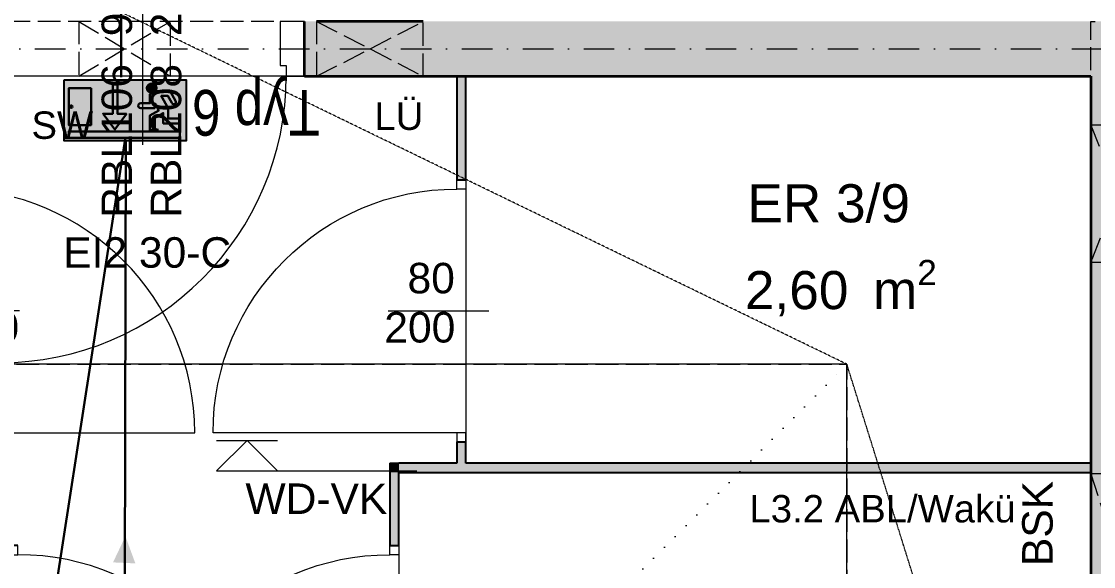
# Model space of a CAD drawing. Header units: millimetres. Extents: x 32522367 to 32638135, y 41424826 to 41540167.
# Drawn here: x 32604730 to 32608248, y 41446674 to 41448463 of the extents above; entities that cross this region are included whole.
import ezdxf
from ezdxf.enums import TextEntityAlignment as Align

# ---------------------------------------------------------------- set-up
doc = ezdxf.new("R2010")
doc.units = ezdxf.units.MM
for name, pattern in [('Punktlinie eng', [0.02, 0, -0.02]), ('Punktlinie weit', [0.05, 0, -0.05]), ('Raster', [0.2, 0.1, -0.05, 0, -0.05]), ('Strichlinie eng', [0.1, 0.075, -0.025]), ('Untersicht', [0.1, 0.075, -0.025])]:
    doc.linetypes.add(name, pattern=pattern)
for name, color, linetype in [('000 Achsraster Haupt', 251, 'Continuous'), ('120 Wand Innen tragend', 251, 'Continuous'), ('130 Wand Innen', 251, 'Continuous'), ('215 DVK darüber', 251, 'Continuous'), ('240 Unterdaemmung', 251, 'Continuous'), ('811 Raum 2.Erschließung_ Nebenräume_Allg.räume_Technik', 251, 'Continuous'), ('955 Polierplan Beschriftung', 251, 'Continuous'), ('Archicad Tür-Marker', 251, 'Continuous'), ('Archicad Türen', 251, 'Continuous'), ('dp_GE_SIBEL', 80, 'Continuous')]:
    doc.layers.add(name, color=color, linetype=linetype)
for name, color, linetype, lineweight in [('000 Achsraster Haupt_Stift_Nr__1', 251, 'Continuous', 13), ('120 Wand Innen tragend_Stift_Nr__1', 251, 'Continuous', 13), ('120 Wand Innen tragend_Stift_Nr__24', 251, 'Continuous', 13), ('120 Wand Innen tragend_Stift_Nr__6', 251, 'Continuous', 13), ('120 Wand Innen tragend_Stift_Nr__8', 251, 'Continuous', 35), ('130 Wand Innen_Stift_Nr__26', 251, 'Continuous', 13), ('130 Wand Innen_Stift_Nr__7', 251, 'Continuous', 25), ('215 DVK darüber_Stift_Nr__17', 251, 'Continuous', 18), ('240 Unterdaemmung_Stift_Nr__1', 251, 'Continuous', 13), ('240 Unterdaemmung_Stift_Nr__6', 251, 'Continuous', 13), ('955 Polierplan Beschriftung_Stift_Nr__1', 251, 'Continuous', 13), ('956 Durchbruch Beschriftung_Stift_Nr__61', 251, 'Continuous', 25), ('970 Brandschutz Beschriftung.Texte_ Bemaßung_ Symbole_ Fluchtwege_Stift_Nr__101', 251, 'Continuous', 50), ('970 Brandschutz Beschriftung.Texte_ Bemaßung_ Symbole_ Fluchtwege_Stift_Nr__121', 251, 'Continuous', 13), ('Archicad Raumstempel_Stift_Nr__1', 251, 'Continuous', 13), ('Archicad Tür-Marker_Stift_Nr__1', 251, 'Continuous', 13), ('Archicad Türen_Stift_Nr__1', 251, 'Continuous', 13), ('Archicad Türen_Stift_Nr__7', 251, 'Continuous', 25), ('Archicad Türen_Stift_Nr__8', 251, 'Continuous', 35), ('dp_GE_ST_Attribut_Attribut1', 250, 'Continuous', 5)]:
    doc.layers.add(name, color=color, linetype=linetype, lineweight=lineweight)
doc.layers.add('E2_LEHR_WEG_B_INTERPRETATION', color=112, linetype='Continuous', lineweight=80, true_color=0x20dd55)
doc.layers.add('E_NACHRTECH', color=3, linetype='Continuous', true_color=0x00fa00)
doc.styles.add('DPG_TXT', font='arial.ttf', dxfattribs={"width": 0.8})
doc.styles.add('ERSTELLTER_STIL_1', font='arial.ttf')

# ---------------------------------------------------------------- blocks, each defined once
blk = doc.blocks.new('9809550')
at = {"color": 18, "lineweight": 30, "true_color": 0x000000}
for points in [[(423921.7, 99168.8), (423956.8, 99168.8), (423956.8, 99202.9), (423984.5, 99214.5), (424033.7, 99214.5), (424053.8, 99178.3)], [(424040.2, 99170.9), (424025.2, 99196.7), (423999.7, 99196.8), (424026.2, 99150.3), (424026.2, 99110.9), (424070.2, 99110.9), (424070.2, 99092.3), (424007.5, 99092.3), (424007.5, 99131.7), (423975, 99113.1), (423975, 99067), (423956.5, 99067), (423956.5, 99122.4), (423990.5, 99141.9), (423975.1, 99168.8), (423975.1, 99150.2), (423921.7, 99150.3)]]:
    blk.add_lwpolyline(points, dxfattribs=at)
blk.add_circle((423963.6, 99225.9), 18.1, dxfattribs=at)
for centre, radius, start, end in [((423921.7, 99159.5), 9.27, 89.9849, 270.0151), ((424047.8, 99173.1), 7.96, 195.7299, 41.4005)]:
    blk.add_arc(centre, radius, start, end, dxfattribs=at)
blk = doc.blocks.new('RIVO_ARR_down')
at = {"true_color": 0x56c81e}
h = blk.add_hatch(color=72, dxfattribs=at)
h.dxf.hatch_style = 1
h.paths.add_polyline_path([(2487.16, 1656.78), (2487.16, 1647.95), (2504.83, 1647.95), (2504.83, 1656.78)])
h.paths.add_polyline_path([(2496.19, 1651.84), (2494.51, 1649.58), (2492.81, 1651.85), (2494.2, 1651.85), (2494.2, 1656.07), (2494.9, 1656.08), (2494.9, 1651.84)], flags=16)
h.paths.add_polyline_path([(2498.26, 1653.37), (2499.6, 1653.37), (2499.6, 1654.67), (2500.12, 1654.91, -0.535619), (2499.17, 1655.55, -1), (2500.55, 1655.55, -0.302406), (2500.12, 1654.91), (2500.66, 1655.11), (2502.53, 1655.11), (2503.29, 1653.73, -1.25347), (2502.78, 1653.45), (2502.2, 1654.43), (2501.24, 1654.44), (2502.24, 1652.67), (2502.24, 1651.16), (2503.92, 1651.16), (2503.92, 1650.46), (2501.53, 1650.46), (2501.53, 1651.96), (2500.29, 1651.25), (2500.29, 1649.49), (2499.59, 1649.49), (2499.59, 1651.6), (2500.88, 1652.34), (2500.3, 1653.37), (2500.3, 1652.66), (2498.26, 1652.67, -1)], flags=16)
h.paths.add_polyline_path([(2503.92, 1649.3), (2503.92, 1648.39), (2487.82, 1648.39), (2487.82, 1649.3)], flags=16)
h.paths.add_polyline_path([(2491.07, 1650.21), (2487.82, 1650.21), (2487.82, 1655.56), (2491.07, 1655.56)], flags=16)
h.paths.add_polyline_path([(2488, 1652.89, -1), (2488.38, 1652.89, -1)], flags=0)
at = {"true_color": 0xffffff}
h = blk.add_hatch(color=7, dxfattribs=at)
h.dxf.hatch_style = 1
h.paths.add_polyline_path([(2499.17, 1655.55, 1), (2500.55, 1655.55, 1)])
h = blk.add_hatch(color=7, dxfattribs=at)
h.dxf.hatch_style = 1
h.paths.add_polyline_path([(2487.82, 1655.56), (2487.82, 1650.21), (2491.07, 1650.21), (2491.07, 1655.56)])
h.paths.add_polyline_path([(2488.38, 1652.89, -1), (2488, 1652.89, -1)], flags=16)
h = blk.add_hatch(color=7, dxfattribs=at)
h.dxf.hatch_style = 1
h.paths.add_polyline_path([(2494.9, 1651.84), (2494.9, 1656.08), (2494.2, 1656.07), (2494.2, 1651.85), (2492.81, 1651.85), (2494.51, 1649.58), (2496.19, 1651.84)])
h = blk.add_hatch(color=7, dxfattribs=at)
h.dxf.hatch_style = 1
h.paths.add_polyline_path([(2499.6, 1653.37), (2498.26, 1653.37, 1), (2498.26, 1652.67), (2500.3, 1652.66), (2500.3, 1653.37), (2500.88, 1652.34), (2499.59, 1651.6), (2499.59, 1649.49), (2500.29, 1649.49), (2500.29, 1651.25), (2501.53, 1651.96), (2501.53, 1650.46), (2503.92, 1650.46), (2503.92, 1651.16), (2502.24, 1651.16), (2502.24, 1652.67), (2501.24, 1654.44), (2502.2, 1654.43), (2502.78, 1653.45, 1.25347), (2503.29, 1653.73), (2502.53, 1655.11), (2500.66, 1655.11), (2499.6, 1654.67)])
h = blk.add_hatch(color=7, dxfattribs=at)
h.dxf.hatch_style = 1
h.paths.add_polyline_path([(2488, 1652.89, 1), (2488.38, 1652.89, 1)])
h = blk.add_hatch(color=7, dxfattribs=at)
h.dxf.hatch_style = 1
h.paths.add_polyline_path([(2487.82, 1649.3), (2487.82, 1648.39), (2503.92, 1648.39), (2503.92, 1649.3)])
blk.add_lwpolyline([(2487.16, 1656.78), (2504.83, 1656.78), (2504.83, 1647.95), (2487.16, 1647.95)], close=True)
at = {"color": 18, "lineweight": 30, "true_color": 0x000000}
for points in [[(2491.07, 1655.56), (2487.82, 1655.56), (2487.82, 1650.21), (2491.07, 1650.21)], [(2503.92, 1649.3), (2487.82, 1649.3), (2487.82, 1648.39), (2503.92, 1648.39)]]:
    blk.add_lwpolyline(points, close=True, dxfattribs=at)
blk.add_lwpolyline([(2494.2, 1656.07), (2494.2, 1651.85), (2492.81, 1651.85), (2494.51, 1649.58), (2496.19, 1651.84), (2494.9, 1651.84), (2494.9, 1656.08), (2494.2, 1656.07)], dxfattribs=at)
blk.add_circle((2488.19, 1652.89), 0.19, dxfattribs=at)
at = {"xscale": 0.0381026673526157, "yscale": 0.0381026673526157, "zscale": 0.0381026673526157}
blk.add_blockref('9809550', (-13654.29, -2125.22), dxfattribs=at)
blk = doc.blocks.new('ER 3_9__148', base_point=(60.2419, -11.408))
at = {"layer": 'Archicad Raumstempel_Stift_Nr__1', "color": 7, "lineweight": 13, "insert": (60.4366, -11.5224), "char_height": 0.125, "attachment_point": 1, "rotation": 343.6401, "style": 'ERSTELLTER_STIL_1'}
blk.add_mtext('\\A1;{\\pql;\\pt0,0.05;\\fArial|b0|i0|c0|p0;\\W1.000000;2,60\\fArial|b0|i0|c0|p0;\\W1.000000;\\A1{\\H.66x;\\S^  ;}\\fArial|b0|i0|c0|p0;\\W1.000000; m\\fArial|b0|i0|c0|p0;\\W1.000000;\\A1{\\H.66x;\\S2^  ;}}', dxfattribs=at)
at = {"layer": 'Archicad Raumstempel_Stift_Nr__1', "color": 7, "lineweight": 13, "style": 'ERSTELLTER_STIL_1'}
for tag, p in [('ROOM_NAME', (60.5143, -11.2863)), ('DUMMY_890', (61.0172, -11.4053)), ('DUMMY_891', (60.4451, -11.4933))]:
    blk.add_attdef(tag, text='', height=0.125, rotation=343.6401, dxfattribs=at).set_placement(p, align=Align.TOP_LEFT)
blk = doc.blocks.new('Decke_39', base_point=(55.8448, -10.5312))
at = {"layer": '240 Unterdaemmung_Stift_Nr__6', "color": 7, "linetype": 'Strichlinie eng', "lineweight": 13, "flags": 128}
blk.add_lwpolyline([(55.9889, -9.401), (56.1616, -9.4517), (55.8448, -10.5312), (60.6614, -11.9452), (59.9417, -14.3967), (60.7094, -14.6221), (61.746, -11.0911), (61.9187, -11.1418), (62.3412, -9.7025), (59.1268, -8.7589), (59.2958, -8.1832), (58.8641, -8.0564), (58.5824, -9.016), (58.1027, -8.8751), (58.3843, -7.9156), (57.9525, -7.7889), (57.7835, -8.3646), (57.3997, -8.2519)], dxfattribs=at)
blk = doc.blocks.new('Decke_49', base_point=(54.4012, -15.4487))
at = {"layer": '240 Unterdaemmung_Stift_Nr__6', "color": 7, "linetype": 'Continuous', "lineweight": 13, "flags": 128}
blk.add_lwpolyline([(54.4012, -15.4487), (58.9108, -16.7725), (59.6346, -14.307), (59.9416, -14.3971), (60.6614, -11.9452), (60.3545, -11.8551), (60.0666, -11.7706), (55.8448, -10.5312)], close=True, dxfattribs=at)
blk = doc.blocks.new('Öffnung_158')
at = {"layer": '120 Wand Innen tragend_Stift_Nr__1', "color": 7, "linetype": 'Untersicht', "lineweight": 13}
for p, q in [((58.5604, -10.1559), (58.7976, -10.4131)), ((58.5097, -10.3286), (58.8483, -10.2404))]:
    blk.add_line(p, q, dxfattribs=at)
at = {"layer": '120 Wand Innen tragend_Stift_Nr__6', "color": 7, "linetype": 'Untersicht', "lineweight": 13, "flags": 128}
for points in [[(58.5604, -10.1559), (58.5097, -10.3286)], [(58.7976, -10.4131), (58.8483, -10.2404)]]:
    blk.add_lwpolyline(points, dxfattribs=at)
blk = doc.blocks.new('Öffnung_159')
at = {"layer": '120 Wand Innen tragend_Stift_Nr__1', "color": 7, "linetype": 'Untersicht', "lineweight": 13}
for p, q in [((59.3088, -10.3756), (59.594, -10.6469)), ((59.2581, -10.5483), (59.6447, -10.4742))]:
    blk.add_line(p, q, dxfattribs=at)
at = {"layer": '120 Wand Innen tragend_Stift_Nr__6', "color": 7, "linetype": 'Untersicht', "lineweight": 13, "flags": 128}
for points in [[(59.3088, -10.3756), (59.2581, -10.5483)], [(59.594, -10.6469), (59.6447, -10.4742)]]:
    blk.add_lwpolyline(points, dxfattribs=at)
at = {"layer": '120 Wand Innen tragend_Stift_Nr__8', "color": 7, "linetype": 'Continuous', "lineweight": 35, "flags": 128}
for points in [[(59.6447, -10.4742), (59.3088, -10.3756)], [(59.2581, -10.5483), (59.594, -10.6469)]]:
    blk.add_lwpolyline(points, dxfattribs=at)
blk = doc.blocks.new('Öffnung_164')
at = {"layer": '120 Wand Innen tragend_Stift_Nr__1', "color": 7, "linetype": 'Untersicht', "lineweight": 13}
for p, q in [((61.6502, -11.4173), (61.6962, -11.8998)), ((61.8229, -11.468), (61.5235, -11.8491))]:
    blk.add_line(p, q, dxfattribs=at)
at = {"layer": '120 Wand Innen tragend_Stift_Nr__6', "color": 7, "linetype": 'Untersicht', "lineweight": 13, "flags": 128}
for points in [[(61.8229, -11.468), (61.6502, -11.4173)], [(61.5235, -11.8491), (61.6962, -11.8998)]]:
    blk.add_lwpolyline(points, dxfattribs=at)
at = {"layer": '120 Wand Innen tragend_Stift_Nr__8', "color": 7, "linetype": 'Continuous', "lineweight": 35, "flags": 128}
for points in [[(61.6502, -11.4173), (61.5235, -11.8491)], [(61.6962, -11.8998), (61.8229, -11.468)]]:
    blk.add_lwpolyline(points, dxfattribs=at)
blk = doc.blocks.new('Öffnung_168')
at = {"layer": '120 Wand Innen tragend_Stift_Nr__1', "color": 7, "linetype": 'Untersicht', "lineweight": 13}
for p, q in [((61.3277, -12.5159), (61.3455, -13.0944)), ((61.5004, -12.5666), (61.1728, -13.0437))]:
    blk.add_line(p, q, dxfattribs=at)
at = {"layer": '120 Wand Innen tragend_Stift_Nr__6', "color": 7, "linetype": 'Untersicht', "lineweight": 13, "flags": 128}
blk.add_lwpolyline([(61.5004, -12.5666), (61.3277, -12.5159)], dxfattribs=at)
at = {"layer": '120 Wand Innen tragend_Stift_Nr__8', "color": 7, "linetype": 'Continuous', "lineweight": 35, "flags": 128}
for points in [[(61.3277, -12.5159), (61.1728, -13.0437)], [(61.3455, -13.0944), (61.5004, -12.5666)]]:
    blk.add_lwpolyline(points, dxfattribs=at)
blk = doc.blocks.new('Zargentür 1-Fl 27')
at = {"layer": 'Archicad Türen_Stift_Nr__1', "color": 7, "linetype": 'Continuous', "lineweight": 13}
for p, q in [((0.47, 0), (0.47, 0.94)), ((-0.47, 0), (-0.53, 0)), ((-0.53, 0), (-0.53, -0.18)), ((-0.47, -0.035), (-0.47, 0)), ((0.47, -0.035), (0.47, 0)), ((0.47, 0), (0.53, 0)), ((0.53, 0), (0.53, -0.18)), ((-0.45, -0.035), (-0.47, -0.035)), ((-0.45, -0.18), (-0.45, -0.035)), ((0.45, -0.18), (0.45, -0.035)), ((0.45, -0.035), (0.47, -0.035)), ((-0.53, -0.18), (-0.47, -0.18)), ((-0.47, -0.18), (-0.45, -0.18)), ((0.47, -0.18), (0.45, -0.18)), ((0.53, -0.18), (0.47, -0.18))]:
    blk.add_line(p, q, dxfattribs=at)
at = {"layer": 'Archicad Türen_Stift_Nr__1', "color": 7, "linetype": 'Strichlinie eng', "lineweight": 13}
for p, q in [((-0.53, 0), (0.53, 0)), ((-0.53, -0.18), (0.53, -0.18))]:
    blk.add_line(p, q, dxfattribs=at)
at = {"layer": 'Archicad Türen_Stift_Nr__1', "color": 7, "linetype": 'Continuous', "lineweight": 13}
blk.add_arc((0.47, 0), 0.94, 90, 180, dxfattribs=at)
at = {"layer": 'Archicad Türen_Stift_Nr__8', "color": 7, "linetype": 'Continuous', "lineweight": 35}
for p, q in [((-0.53, 0), (-0.53, -0.18)), ((-0.53, 0), (-0.53, -0.18)), ((0.53, 0), (0.53, -0.18)), ((0.53, 0), (0.53, -0.18))]:
    blk.add_line(p, q, dxfattribs=at)
blk = doc.blocks.new('T Marker AUT 27_4')
at = {"layer": 'Archicad Tür-Marker_Stift_Nr__1', "color": 7, "linetype": 'Continuous', "lineweight": 13}
blk.add_line((0, -0.405), (0, 0.075), dxfattribs=at)
at = {"layer": 'Archicad Tür-Marker_Stift_Nr__1', "color": 7, "lineweight": 13, "style": 'ERSTELLTER_STIL_1'}
for tag, height, rotation, p in [('AC_SillPrefix_STUK', 0.075, 180, (0.2687, 0.2696)), ('DUMMY_268', 0.05, 180, (-0.2687, 0.2084)), ('DUMMY_273', 0.1, 270, (-0.165, 0.1814)), ('DUMMY_271', 0.1, 270, (-0.0036, 0.1052)), ('DUMMY_274', 0.0667, 270, (-0.0983, -0.08)), ('DUMMY_272', 0.0667, 270, (0.0631, -0.08)), ('widthPrefix1st50_1', 0.1, 270, (-0.165, -0.1475)), ('widthPrefix1st50_0', 0.1, 270, (-0.0036, -0.1474)), ('DUMMY_270', 0.0667, 270, (-0.0983, -0.6756)), ('DUMMY_269', 0.0667, 270, (0.0631, -0.6756))]:
    blk.add_attdef(tag, text='', height=height, rotation=rotation, dxfattribs=at).set_placement(p, align=Align.BOTTOM_LEFT)
blk = doc.blocks.new('Wand_334', base_point=(55.7874, -9.3419))
at = {"layer": '120 Wand Innen tragend_Stift_Nr__24', "linetype": 'Continuous', "lineweight": 13}
for points in [[(59.2705, -10.3644), (59.2198, -10.5371), (61.6953, -11.2638), (61.746, -11.0911)], [(61.6953, -11.2638), (61.9187, -11.1418), (61.746, -11.0911)], [(61.6953, -11.2638), (61.868, -11.3145), (61.9187, -11.1418)]]:
    blk.add_hatch(color=92, dxfattribs=at).paths.add_polyline_path(points)
at = {"layer": '120 Wand Innen tragend_Stift_Nr__8', "color": 7, "linetype": 'Continuous', "lineweight": 35}
blk.add_line((59.2198, -10.5371), (59.2705, -10.3644), dxfattribs=at)
at = {"layer": '120 Wand Innen tragend_Stift_Nr__8', "color": 7, "linetype": 'Continuous', "lineweight": 35, "flags": 128}
blk.add_lwpolyline([(59.2198, -10.5371), (61.6953, -11.2638)], dxfattribs=at)
at = {"layer": 'Archicad Tür-Marker', "color": 7, "lineweight": 13}
ref = blk.add_blockref('T Marker AUT 27_4', (58.7619, -10.2151), dxfattribs=dict(at, rotation=343.6400892455878))
ref.add_attrib('widthPrefix1st50', 'RBL106', dxfattribs={"layer": 'Archicad Tür-Marker_Stift_Nr__1', "color": 7, "lineweight": 13, "height": 0.1, "rotation": 73.6401, "style": 'ERSTELLTER_STIL_1'}).set_placement((58.575, -10.8317), align=Align.BOTTOM_LEFT)
ref.add_attrib('widthPrefix1st50_1', 'RBL208', dxfattribs={"layer": 'Archicad Tür-Marker_Stift_Nr__1', "color": 7, "lineweight": 13, "height": 0.1, "rotation": 73.6401, "style": 'ERSTELLTER_STIL_1'}).set_placement((58.7299, -10.8772), align=Align.BOTTOM_LEFT)
ref.add_attrib('AC_SillPrefix_STUK', 'STUK -0,87', dxfattribs={"layer": 'Archicad Tür-Marker_Stift_Nr__1', "color": 7, "lineweight": 13, "height": 0.075, "rotation": 343.6401, "style": 'ERSTELLTER_STIL_1'}).set_placement((58.5473, -9.981), align=Align.BOTTOM_LEFT)
ref.add_attrib('DUMMY_271', '90', dxfattribs={"layer": 'Archicad Tür-Marker_Stift_Nr__1', "color": 7, "lineweight": 13, "height": 0.1, "rotation": 73.6401, "style": 'ERSTELLTER_STIL_1'}).set_placement((58.7428, -10.2602), align=Align.BOTTOM_LEFT)
ref.add_attrib('DUMMY_273', '200', dxfattribs={"layer": 'Archicad Tür-Marker_Stift_Nr__1', "color": 7, "lineweight": 13, "height": 0.1, "rotation": 73.6401, "style": 'ERSTELLTER_STIL_1'}).set_placement((58.8977, -10.3057), align=Align.BOTTOM_LEFT)
at = {"layer": 'Archicad Türen', "color": 7, "linetype": 'Continuous', "lineweight": 13, "rotation": 163.6400892455879}
blk.add_blockref('Zargentür 1-Fl 27', (58.7112, -10.3878), dxfattribs=at)
blk = doc.blocks.new('Wand_335', base_point=(61.746, -11.0911))
at = {"layer": '120 Wand Innen tragend_Stift_Nr__24', "linetype": 'Continuous', "lineweight": 13}
blk.add_hatch(color=92, dxfattribs=at).paths.add_polyline_path([(61.6953, -11.2638), (59.9856, -17.088), (60.1583, -17.1387), (61.868, -11.3145)])
at = {"layer": '120 Wand Innen tragend_Stift_Nr__8', "color": 7, "linetype": 'Continuous', "lineweight": 35, "flags": 128}
for points in [[(61.6953, -11.2638), (61.6502, -11.4173)], [(61.5235, -11.8491), (61.3277, -12.5159)]]:
    blk.add_lwpolyline(points, dxfattribs=at)
blk = doc.blocks.new('Blockrahmentür 1-Fl 27_8')
at = {"layer": 'Archicad Türen_Stift_Nr__1', "color": 7, "linetype": 'Continuous', "lineweight": 13}
for p, q in [((0.4, 0), (0.4, 0.8)), ((-0.4, 0), (-0.43, 0)), ((-0.43, 0), (-0.43, -0.03)), ((-0.4, -0.02), (-0.4, 0)), ((0.4, -0.02), (0.4, 0)), ((0.4, 0), (0.43, 0)), ((0.43, 0), (0.43, -0.03)), ((-0.43, -0.03), (-0.4, -0.03)), ((-0.4, -0.03), (-0.4, -0.02)), ((0.4, -0.03), (0.4, -0.02)), ((0.43, -0.03), (0.4, -0.03))]:
    blk.add_line(p, q, dxfattribs=at)
blk.add_arc((0.4, 0), 0.8, 90, 180, dxfattribs=at)
at = {"layer": 'Archicad Türen_Stift_Nr__7', "color": 7, "linetype": 'Continuous', "lineweight": 25}
for p, q in [((-0.43, 0), (-0.43, -0.03)), ((-0.43, 0), (-0.43, -0.03)), ((0.43, 0), (0.43, -0.03)), ((0.43, 0), (0.43, -0.03))]:
    blk.add_line(p, q, dxfattribs=at)
blk = doc.blocks.new('Wand_487', base_point=(56.4948, -16.3759))
at = {"layer": 'Archicad Türen', "color": 7, "linetype": 'Continuous', "lineweight": 13, "rotation": 253.6400886683523}
blk.add_blockref('Blockrahmentür 1-Fl 27_8', (57.7629, -12.1625), dxfattribs=at)
blk = doc.blocks.new('Wand_488', base_point=(57.723, -16.7365))
at = {"layer": '130 Wand Innen_Stift_Nr__26', "linetype": 'Continuous', "lineweight": 13}
for points in [[(59.1307, -11.8345), (59.1222, -11.8633), (59.151, -11.8718)], [(59.1595, -11.843), (59.1307, -11.8345), (59.151, -11.8718)], [(59.1222, -11.8633), (59.0546, -12.0936), (59.0834, -12.102), (59.151, -11.8718)]]:
    blk.add_hatch(color=5, dxfattribs=at).paths.add_polyline_path(points)
at = {"layer": '130 Wand Innen_Stift_Nr__7', "color": 7, "linetype": 'Continuous', "lineweight": 25}
blk.add_line((59.0546, -12.0936), (59.0834, -12.102), dxfattribs=at)
at = {"layer": '130 Wand Innen_Stift_Nr__7', "color": 7, "linetype": 'Continuous', "lineweight": 25, "flags": 128}
for points in [[(59.1307, -11.8345), (59.0546, -12.0936)], [(59.1307, -11.8345), (59.1595, -11.843)], [(59.0834, -12.102), (59.151, -11.8718)]]:
    blk.add_lwpolyline(points, dxfattribs=at)
at = {"layer": 'Archicad Türen', "color": 7, "linetype": 'Continuous', "lineweight": 13, "xscale": -1, "rotation": 73.64008921166618}
blk.add_blockref('Blockrahmentür 1-Fl 27_8', (58.9335, -12.5062), dxfattribs=at)
blk = doc.blocks.new('Wand_496', base_point=(59.1553, -11.8574))
at = {"layer": '130 Wand Innen_Stift_Nr__26', "linetype": 'Continuous', "lineweight": 13}
blk.add_hatch(color=5, dxfattribs=at).paths.add_polyline_path([(59.151, -11.8718), (61.3291, -12.5111), (61.3376, -12.4824), (59.1595, -11.843)])
at = {"layer": '130 Wand Innen_Stift_Nr__7', "color": 7, "linetype": 'Continuous', "lineweight": 25, "flags": 128}
for points in [[(59.3418, -11.8965), (59.1595, -11.843)], [(59.151, -11.8718), (61.3291, -12.5111)], [(61.3376, -12.4824), (59.3706, -11.9049)], [(61.3376, -12.4824), (61.3291, -12.5111)]]:
    blk.add_lwpolyline(points, dxfattribs=at)
blk = doc.blocks.new('T Marker AUT 27_14')
at = {"layer": 'Archicad Tür-Marker_Stift_Nr__1', "color": 7, "linetype": 'Continuous', "lineweight": 13}
blk.add_line((0, 0.225), (0, -0.105), dxfattribs=at)
at = {"layer": 'Archicad Tür-Marker_Stift_Nr__1', "color": 7, "lineweight": 13, "style": 'ERSTELLTER_STIL_1'}
for tag, height, p in [('DUMMY_270', 0.1, (-0.165, 0.2614)), ('DUMMY_268', 0.1, (-0.0036, 0.1852)), ('DUMMY_271', 0.0667, (-0.0983, 0)), ('DUMMY_269', 0.0667, (0.0631, 0))]:
    blk.add_attdef(tag, text='', height=height, rotation=270, dxfattribs=at).set_placement(p, align=Align.BOTTOM_LEFT)
blk = doc.blocks.new('Wand_497', base_point=(59.3663, -11.9193))
at = {"layer": '130 Wand Innen_Stift_Nr__26', "linetype": 'Continuous', "lineweight": 13}
for points in [[(59.6037, -11.0041), (59.6325, -11.0126), (59.7283, -10.6864), (59.6995, -10.6779)], [(59.3418, -11.8965), (59.3706, -11.9049), (59.3903, -11.8378), (59.3615, -11.8293)]]:
    blk.add_hatch(color=5, dxfattribs=at).paths.add_polyline_path(points)
at = {"layer": '130 Wand Innen_Stift_Nr__7', "color": 7, "linetype": 'Continuous', "lineweight": 25}
for p, q in [((59.6037, -11.0041), (59.6325, -11.0126)), ((59.3615, -11.8293), (59.3903, -11.8378))]:
    blk.add_line(p, q, dxfattribs=at)
at = {"layer": '130 Wand Innen_Stift_Nr__7', "color": 7, "linetype": 'Continuous', "lineweight": 25, "flags": 128}
for points in [[(59.6995, -10.6779), (59.6037, -11.0041)], [(59.6325, -11.0126), (59.7283, -10.6864)], [(59.7283, -10.6864), (59.6995, -10.6779)], [(59.3615, -11.8293), (59.3418, -11.8965)], [(59.3706, -11.9049), (59.3903, -11.8378)]]:
    blk.add_lwpolyline(points, dxfattribs=at)
at = {"layer": 'Archicad Tür-Marker', "color": 7, "lineweight": 13}
ref = blk.add_blockref('T Marker AUT 27_14', (59.4826, -11.4167), dxfattribs=dict(at, rotation=73.64008921166622))
ref.add_attrib('DUMMY_268', '80', dxfattribs={"layer": 'Archicad Tür-Marker_Stift_Nr__1', "color": 7, "lineweight": 13, "height": 0.1, "rotation": 343.6401, "style": 'ERSTELLTER_STIL_1'}).set_placement((59.3352, -11.3446), align=Align.BOTTOM_LEFT)
ref.add_attrib('DUMMY_270', '200', dxfattribs={"layer": 'Archicad Tür-Marker_Stift_Nr__1', "color": 7, "lineweight": 13, "height": 0.1, "rotation": 343.6401, "style": 'ERSTELLTER_STIL_1'}).set_placement((59.2166, -11.478), align=Align.BOTTOM_LEFT)
at = {"layer": 'Archicad Türen', "color": 7, "linetype": 'Continuous', "lineweight": 13, "xscale": -1, "rotation": 73.64008921166622}
blk.add_blockref('Blockrahmentür 1-Fl 27_8', (59.4826, -11.4167), dxfattribs=at)
blk = doc.blocks.new('T Marker AUT 27_13')
at = {"layer": 'Archicad Tür-Marker_Stift_Nr__1', "color": 7, "linetype": 'Continuous', "lineweight": 13}
blk.add_line((0, -0.255), (0, 0.075), dxfattribs=at)
at = {"layer": 'Archicad Tür-Marker_Stift_Nr__1', "color": 7, "lineweight": 13, "style": 'ERSTELLTER_STIL_1'}
for tag, height, p in [('DUMMY_270', 0.1, (-0.165, 0.0026)), ('DUMMY_268', 0.1, (-0.0036, 0.0026)), ('DUMMY_269', 0.0667, (0.0631, -0.1825)), ('DUMMY_271', 0.0667, (-0.0983, -0.2588))]:
    blk.add_attdef(tag, text='', height=height, rotation=270, dxfattribs=at).set_placement(p, align=Align.BOTTOM_LEFT)
blk = doc.blocks.new('Wand_498', base_point=(57.716, -11.4349))
at = {"layer": '130 Wand Innen_Stift_Nr__26', "linetype": 'Continuous', "lineweight": 13}
for points in [[(58.0779, -10.2019), (57.9822, -10.5281), (58.011, -10.5366), (58.1067, -10.2103)], [(57.7202, -11.4205), (57.749, -11.4289), (57.7687, -11.3617), (57.7399, -11.3533)]]:
    blk.add_hatch(color=5, dxfattribs=at).paths.add_polyline_path(points)
at = {"layer": '130 Wand Innen_Stift_Nr__7', "color": 7, "linetype": 'Continuous', "lineweight": 25}
for p, q in [((58.011, -10.5366), (57.9822, -10.5281)), ((57.7687, -11.3617), (57.7399, -11.3533))]:
    blk.add_line(p, q, dxfattribs=at)
at = {"layer": '130 Wand Innen_Stift_Nr__7', "color": 7, "linetype": 'Continuous', "lineweight": 25, "flags": 128}
for points in [[(58.0779, -10.2019), (57.9822, -10.5281)], [(58.011, -10.5366), (58.1067, -10.2103)], [(58.1067, -10.2103), (58.0779, -10.2019)], [(57.7399, -11.3533), (57.7202, -11.4205)], [(57.749, -11.4289), (57.7687, -11.3617)]]:
    blk.add_lwpolyline(points, dxfattribs=at)
at = {"layer": 'Archicad Tür-Marker', "color": 7, "lineweight": 13}
ref = blk.add_blockref('T Marker AUT 27_13', (57.861, -10.9407), dxfattribs=dict(at, rotation=73.64008921166679))
ref.add_attrib('DUMMY_268', '80', dxfattribs={"layer": 'Archicad Tür-Marker_Stift_Nr__1', "color": 7, "lineweight": 13, "height": 0.1, "rotation": 343.6401, "style": 'ERSTELLTER_STIL_1'}).set_placement((57.8888, -10.92), align=Align.BOTTOM_LEFT)
ref.add_attrib('DUMMY_270', '200', dxfattribs={"layer": 'Archicad Tür-Marker_Stift_Nr__1', "color": 7, "lineweight": 13, "height": 0.1, "rotation": 343.6401, "style": 'ERSTELLTER_STIL_1'}).set_placement((57.8434, -11.0749), align=Align.BOTTOM_LEFT)
at = {"layer": 'Archicad Türen', "color": 7, "linetype": 'Continuous', "lineweight": 13, "rotation": 253.6400892116668}
blk.add_blockref('Blockrahmentür 1-Fl 27_8', (57.8898, -10.9492), dxfattribs=at)
blk = doc.blocks.new('Höhenbemaßung_149', base_point=(60.2825, -13.2357))
at = {"layer": '215 DVK darüber_Stift_Nr__17', "color": 190, "linetype": 'Continuous', "lineweight": 18, "true_color": 0x9900ff}
for p, q in [((60.407, -13.1684), (60.5594, -12.6572)), ((60.254, -13.3315), (60.3111, -13.1399)), ((60.407, -13.1684), (60.2825, -13.2357)), ((60.3498, -13.3601), (60.407, -13.1684)), ((60.2825, -13.2357), (60.3498, -13.3601))]:
    blk.add_line(p, q, dxfattribs=at)
at = {"layer": '215 DVK darüber_Stift_Nr__17', "color": 190, "lineweight": 18, "true_color": 0x9900ff, "char_height": 0.1, "attachment_point": 7, "rotation": 73.397, "style": 'ERSTELLTER_STIL_1'}
for s, insert in [('\\A1;{\\pql;\\fArial|b0|i0|c0|p0;\\W1.000000;in RDUK}', (60.6783, -13.2524)), ('\\A1;{\\pql;\\fArial|b0|i0|c0|p0;\\W1.000000;Sprung}', (60.5441, -13.2124))]:
    blk.add_mtext(s, dxfattribs=dict(at, insert=insert))
blk = doc.blocks.new('Höhenbemaßung_195', base_point=(58.7026, -11.6307))
at = {"layer": '215 DVK darüber_Stift_Nr__17', "color": 190, "linetype": 'Continuous', "lineweight": 18, "true_color": 0x9900ff}
for p, q in [((58.6066, -11.6025), (58.7985, -11.6589)), ((58.7026, -11.6307), (58.5784, -11.6984)), ((58.7703, -11.7548), (58.7026, -11.6307)), ((58.5784, -11.6984), (58.7703, -11.7548)), ((58.7703, -11.7548), (59.2088, -11.8838))]:
    blk.add_line(p, q, dxfattribs=at)
at = {"layer": '215 DVK darüber_Stift_Nr__17', "color": 190, "lineweight": 18, "true_color": 0x9900ff, "insert": (58.6296, -11.8606), "char_height": 0.1, "attachment_point": 7, "rotation": 343.6061, "style": 'ERSTELLTER_STIL_1'}
blk.add_mtext('\\A1;{\\pql;\\fArial|b0|i0|c0|p0;\\W1.000000;WD-VK}', dxfattribs=at)
blk = doc.blocks.new('Etikett_294', base_point=(56.1552, -10.2488))
at = {"layer": '955 Polierplan Beschriftung_Stift_Nr__1', "color": 7, "linetype": 'Punktlinie weit', "lineweight": 13}
blk.add_line((53.9425, -15.6267), (60.6614, -11.9452), dxfattribs=at)
blk = doc.blocks.new('Standard-Rastermarker_20')
at = {"layer": '000 Achsraster Haupt_Stift_Nr__1', "color": 7, "linetype": 'Raster', "lineweight": 13}
blk.add_line((1, 0), (91.4133, 0), dxfattribs=at)
at = {"layer": '000 Achsraster Haupt_Stift_Nr__1', "color": 7, "lineweight": 13, "style": 'ERSTELLTER_STIL_1'}
for tag, p in [('AC_MarkerText_1_0', (-0.25, 0.075)), ('AC_MarkerText_1_1', (92.6633, 0.075))]:
    blk.add_attdef(tag, text='', height=0.15, dxfattribs=at).set_placement(p, align=Align.TOP_CENTER)

msp = doc.modelspace()

# ---------------------------------------------------------------- linework, layer by layer
at = {"layer": '240 Unterdaemmung_Stift_Nr__1', "color": 7, "linetype": 'Punktlinie eng', "lineweight": 13}
msp.add_lwpolyline([(32608238.85, 41444782.733), (32607438.72, 41447337.722), (32602027.779, 41449962.701)], dxfattribs=at)
at = {"layer": '811 Raum 2.Erschließung_ Nebenräume_Allg.räume_Technik', "color": 31, "linetype": 'Continuous', "lineweight": 0, "true_color": 0xffcc66, "flags": 128}
for points in [[(32602418.832, 41448282.703), (32602418.862, 41442212.707), (32608238.863, 41442212.737), (32608238.851, 41444582.733), (32607188.858, 41444582.728), (32607188.857, 41444782.728), (32608238.85, 41444782.733), (32608238.832, 41448282.732)], [(32608238.833, 41448282.736), (32606188.833, 41448282.726), (32606188.839, 41447012.727), (32608238.839, 41447012.737)], [(32608238.839, 41446982.737), (32605968.839, 41446982.725), (32605968.845, 41445812.725), (32608238.845, 41445812.737)]]:
    msp.add_lwpolyline(points, close=True, dxfattribs=at)
at = {"layer": 'E2_LEHR_WEG_B_INTERPRETATION', "color": 112, "true_color": 0x20dd55}
msp.add_solid([(32605071.431, 41446773.108), (32605104.116, 41446684.18), (32605030.815, 41446687.511)], dxfattribs=at)
at = {"layer": 'E_NACHRTECH', "color": 3, "lineweight": 30}
for points in [[(32605057.668, 41448280.039), (32605059.993, 41449296.329)], [(32605073.174, 41448072.767), (32605062.15, 41443254.894)]]:
    msp.add_lwpolyline(points, dxfattribs=at)
at = {"layer": 'E_NACHRTECH', "color": 4, "lineweight": 30}
msp.add_lwpolyline([(32604730.405, 41445873.367), (32605070.622, 41448075.885)], dxfattribs=at)

# ---------------------------------------------------------------- block references
at = {"layer": '000 Achsraster Haupt', "color": 7, "linetype": 'Continuous', "lineweight": 18, "xscale": 999.9999999999995, "yscale": 999.9999999999995, "zscale": 999.9999999999995, "rotation": 0.0002901272618044}
msp.add_blockref('Standard-Rastermarker_20', (32539942.797, 41448372.387), dxfattribs=at)
at = {"layer": '120 Wand Innen tragend', "color": 7, "lineweight": 35, "xscale": 1000, "yscale": 1000, "zscale": 1000, "rotation": 16.36019999999994}
for name, p in [('Wand_334', (32602028.831, 41448462.701)), ('Wand_335', (32608238.832, 41448462.732))]:
    msp.add_blockref(name, p, dxfattribs=at)
at = {"layer": '120 Wand Innen tragend', "color": 7, "linetype": 'Continuous', "lineweight": 13, "xscale": 1000, "yscale": 1000, "zscale": 1000, "rotation": 16.36019999999994}
for name in ['Öffnung_158', 'Öffnung_159', 'Öffnung_164', 'Öffnung_168']:
    msp.add_blockref(name, (32545868.865, 41441712.417), dxfattribs=at)
at = {"layer": '130 Wand Innen', "color": 7, "lineweight": 35, "xscale": 1000, "yscale": 1000, "zscale": 1000, "rotation": 16.36019999999994}
for name, p in [('Wand_498', (32604468.838, 41446997.714)), ('Wand_497', (32606188.838, 41446997.722)), ('Wand_496', (32605968.838, 41446997.721)), ('Wand_487', (32604688.864, 41441912.715)), ('Wand_488', (32605968.864, 41441912.721))]:
    msp.add_blockref(name, p, dxfattribs=at)
at = {"layer": '215 DVK darüber', "color": 190, "lineweight": 18, "true_color": 0x9900ff, "xscale": 1000, "yscale": 1000, "zscale": 1000, "rotation": 16.36019999999994}
for name, p in [('Höhenbemaßung_195', (32605470.641, 41447087.718)), ('Höhenbemaßung_149', (32607438.727, 41445992.728))]:
    msp.add_blockref(name, p, dxfattribs=at)
at = {"layer": '240 Unterdaemmung', "color": 7, "linetype": 'Strichlinie eng', "lineweight": 13, "xscale": 1000, "yscale": 1000, "zscale": 1000, "rotation": 16.36019999999994}
msp.add_blockref('Decke_39', (32602418.837, 41447337.697), dxfattribs=at)
at = {"layer": '240 Unterdaemmung', "color": 7, "linetype": 'Continuous', "lineweight": 13, "xscale": 1000, "yscale": 1000, "zscale": 1000, "rotation": 16.36019999999994}
msp.add_blockref('Decke_49', (32602418.863, 41442212.707), dxfattribs=at)
at = {"layer": '811 Raum 2.Erschließung_ Nebenräume_Allg.räume_Technik', "color": 7, "linetype": 'Continuous', "lineweight": 13, "xscale": 1000, "yscale": 1000, "zscale": 1000, "rotation": 16.36019999999994}
msp.add_blockref('ER 3_9__148', (32606884.934, 41447734.932), dxfattribs=at).add_auto_attribs({'ROOM_NAME': 'ER 3/9'})
at = {"layer": '955 Polierplan Beschriftung', "color": 7, "linetype": 'Continuous', "lineweight": 13, "xscale": 1000, "yscale": 1000, "zscale": 1000, "rotation": 16.36019999999994}
msp.add_blockref('Etikett_294', (32602637.139, 41447696.065), dxfattribs=at)
at = {"layer": 'dp_GE_SIBEL'}
ref = msp.add_blockref('RIVO_ARR_down', (32548553.111, 41410756.487), dxfattribs=dict(at, xscale=22.64316256777142, yscale=22.64316256777142, rotation=6.277257e-10))
ref.add_attrib('ATTRIBUT1', 'Typ 6', dxfattribs={"layer": 'dp_GE_ST_Attribut_Attribut1', "height": 150, "rotation": 180, "style": 'DPG_TXT', "width": 0.8, "flags": 8}).set_placement((32605290.346, 41448162.889), align=Align.MIDDLE_RIGHT)

# ---------------------------------------------------------------- texts
at = {"layer": '956 Durchbruch Beschriftung_Stift_Nr__61', "color": 5, "linetype": 'Continuous', "lineweight": 25, "char_height": 90, "attachment_point": 1, "rotation": 0.000289, "style": 'ERSTELLTER_STIL_1'}
for s, insert in [('\\A1;{\\pql;\\fArial|b0|i0|c0|p0;\\W1.000000;LÜ}', (32605888.298, 41448196.724)), ('\\A1;{\\pql;\\fArial|b0|i0|c0|p0;\\W1.000000;SW}', (32604763.12, 41448167.328)), ('\\A1;{\\pql;\\fArial|b0|i0|c0|p0;\\W1.000000;L3.2 ABL/Wakü}', (32607118.839, 41446908.584))]:
    msp.add_mtext(s, dxfattribs=dict(at, insert=insert))
at = {"layer": '970 Brandschutz Beschriftung.Texte_ Bemaßung_ Symbole_ Fluchtwege_Stift_Nr__101', "color": 1, "linetype": 'Continuous', "lineweight": 50, "true_color": 0xf50000, "insert": (32608013.654, 41446675.412), "char_height": 100, "attachment_point": 1, "rotation": 89.909201, "style": 'ERSTELLTER_STIL_1'}
msp.add_mtext('\\A1;{\\pql;\\fArial|b0|i0|c0|p0;\\W1.000000;BSK}', dxfattribs=at)
at = {"layer": '970 Brandschutz Beschriftung.Texte_ Bemaßung_ Symbole_ Fluchtwege_Stift_Nr__121', "color": 1, "linetype": 'Continuous', "lineweight": 13, "true_color": 0xe60000, "insert": (32605418.489, 41447754.576), "char_height": 100, "attachment_point": 3, "rotation": 0.000289, "style": 'ERSTELLTER_STIL_1'}
msp.add_mtext('\\A1;{\\pqr;\\fArial|b0|i0|c0|p0;\\W1.000000;EI2 30-C }', dxfattribs=at)

doc.saveas('drawing.dxf')
